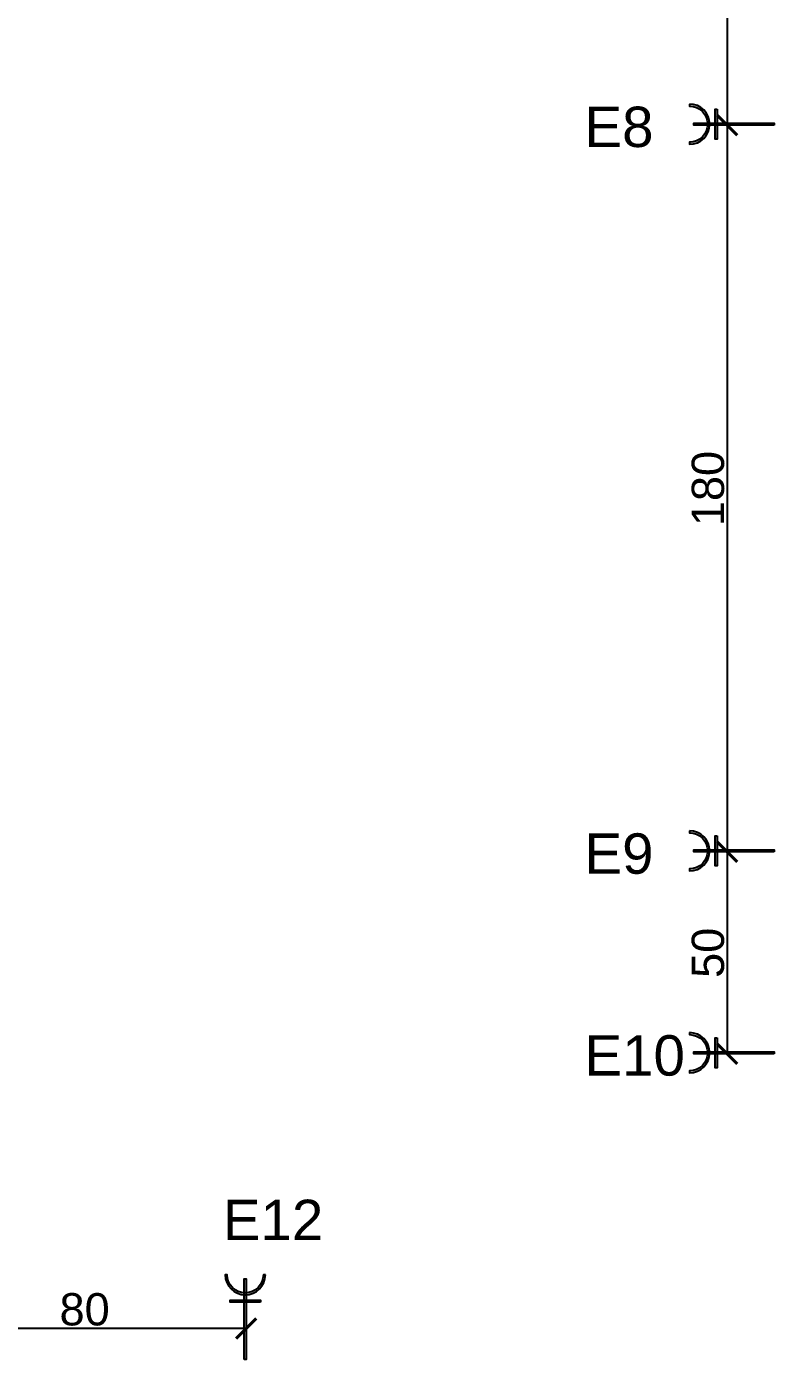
# Model space of a CAD drawing. Header units: millimetres. Extents: x 226371 to 229337, y -157032 to -153287.
# Drawn here: x 228433.8 to 228618.8, y -156668.7 to -156338.6 of the extents above; entities that cross this region are included whole.
import ezdxf

# ---------------------------------------------------------------- set-up
doc = ezdxf.new("R2010")
doc.units = ezdxf.units.MM
doc.layers.add('tesisat elektrik', color=1, linetype='Continuous')
doc.styles.get("Standard").update_dxf_attribs({"font": 'arial.ttf'})
doc.dimstyles.new('ÖLÇÜ', dxfattribs={"dimtxt": 120, "dimasz": 20, "dimexe": 20, "dimexo": 40, "dimtad": 1, "dimdec": 1, "dimtxsty": 'Standard', "dimblk": 'ARCHTICK', "dimcen": 2.5, "dimdle": 20, "dimadec": 0, "dimazin": 0, "dimtfac": 1, "dimtdec": 1, "dimtmove": 0, "dimatfit": 3, "dimldrblk": 'ARCHTICK', "dimfxl": 1, "dimarcsym": 0})

# ---------------------------------------------------------------- blocks, each defined once
blk = doc.blocks.new('_ArchTick')
at = {"color": 0, "linetype": 'ByBlock', "const_width": 0.15}
blk.add_lwpolyline([(-0.5, -0.5), (0.5, 0.5)], dxfattribs=at)
blk = doc.blocks.new('*D6044')
at = {"color": 0, "lineweight": -2, "ltscale": 0.5, "transparency": 16777216}
blk.add_line((228607.1427974649, -156143.024807925), (228607.1427974649, -156363.024807925), dxfattribs=at)
at = {"layer": 'Defpoints', "color": 0, "ltscale": 0.5, "transparency": 16777216}
for p in [(228607.1427974649, -156143.024807925), (228607.1427974649, -156363.024807925), (228607.1427974649, -156363.024807925)]:
    blk.add_point(p, dxfattribs=at)
at = {"color": 0, "lineweight": -2, "ltscale": 0.5, "transparency": 16777216, "xscale": 5, "yscale": 5, "zscale": 5}
for p, rotation in [((228607.1427974649, -156143.024807925), 90), ((228607.1427974649, -156363.024807925), 270)]:
    blk.add_blockref('_ArchTick', p, dxfattribs=dict(at, rotation=rotation))
at = {"color": 0, "ltscale": 0.5, "transparency": 16777216, "insert": (228602.4332135632, -156253.0248079249), "char_height": 8, "attachment_point": 5, "rotation": 90}
blk.add_mtext('220', dxfattribs=at)
blk = doc.blocks.new('A$C1AC03E20')
at = {"layer": 'tesisat elektrik'}
h = blk.add_hatch(color=1, dxfattribs=at)
edge = h.paths.add_edge_path()
edge.add_line((2.563369343988597e-05, 1.446479473088402e-05), (2.563369343988597e-05, 0.6220944647939177))
edge.add_ellipse((2.563369343988597e-05, 6.220814464790237), major_axis=(-3.958892877961411, 3.958892877961411), ratio=0.9999999999999413, start_angle=134.9999999999983, end_angle=314.9999999999983)
edge.add_line((2.563369343988597e-05, 11.81953446478474), (2.563369343988597e-05, 12.44161446478392))
edge.add_ellipse((2.563369343988597e-05, 6.220814464790237), major_axis=(-4.398769864401324, -4.398769864401324), ratio=0.9999999999999127, start_angle=45.0000000000025, end_angle=225.0000000000025, ccw=False)
for points in [[(8.489370694664103, 1.555214464793607), (7.867290694666735, 1.555214464793607), (7.867290694666735, 10.88641446478505), (8.489370694664103, 10.88641446478505)], [(26.20741351787728, 6.531854464788921), (26.20741351787728, 5.909774464789734), (1.324213517902535, 5.909774464789734), (1.324213517902535, 6.531854464788921)]]:
    blk.add_hatch(color=1, dxfattribs=at).paths.add_polyline_path(points)
at = {"layer": 'tesisat elektrik', "color": 1}
blk.add_lwpolyline([(2.563369343988597e-05, 12.44161446478392), (2.563369343988597e-05, 11.81953446478474, -0.9999999999999944), (2.563369343988597e-05, 0.6220944647939177), (2.563369343988597e-05, 1.446479473088402e-05, 0.9999999999999944)], format="xyb", close=True, dxfattribs=at)
for points in [[(8.489370694664103, 10.88641446478505), (8.489370694664103, 1.555214464793607), (7.867290694666735, 1.555214464793607), (7.867290694666735, 10.88641446478505)], [(26.20741351787728, 5.909774464789734), (1.324213517902535, 5.909774464789734), (1.324213517902535, 6.531854464788921), (26.20741351787728, 6.531854464788921)]]:
    blk.add_lwpolyline(points, close=True, dxfattribs=at)
blk = doc.blocks.new('*D6045')
at = {"color": 0, "lineweight": -2, "ltscale": 0.5, "transparency": 16777216}
blk.add_line((228607.1427974649, -156363.024807925), (228607.1427974649, -156543.024807925), dxfattribs=at)
at = {"layer": 'Defpoints', "color": 0, "ltscale": 0.5, "transparency": 16777216}
for p in [(228607.1427974649, -156363.024807925), (228607.1427974649, -156543.024807925), (228607.1427974649, -156543.024807925)]:
    blk.add_point(p, dxfattribs=at)
at = {"color": 0, "lineweight": -2, "ltscale": 0.5, "transparency": 16777216, "xscale": 5, "yscale": 5, "zscale": 5}
for p, rotation in [((228607.1427974649, -156363.024807925), 90), ((228607.1427974649, -156543.024807925), 270)]:
    blk.add_blockref('_ArchTick', p, dxfattribs=dict(at, rotation=rotation))
at = {"color": 0, "ltscale": 0.5, "transparency": 16777216, "insert": (228602.4332135632, -156453.0248079249), "char_height": 8, "attachment_point": 5, "rotation": 90}
blk.add_mtext('180', dxfattribs=at)
blk = doc.blocks.new('*D6046')
at = {"color": 0, "lineweight": -2, "ltscale": 0.5, "transparency": 16777216}
blk.add_line((228607.1427974649, -156543.024807925), (228607.1427974649, -156593.024807925), dxfattribs=at)
at = {"layer": 'Defpoints', "color": 0, "ltscale": 0.5, "transparency": 16777216}
for p in [(228607.1427974649, -156543.024807925), (228607.1427974649, -156593.024807925), (228607.1427974649, -156593.024807925)]:
    blk.add_point(p, dxfattribs=at)
at = {"color": 0, "lineweight": -2, "ltscale": 0.5, "transparency": 16777216, "xscale": 5, "yscale": 5, "zscale": 5}
for p, rotation in [((228607.1427974649, -156543.024807925), 90), ((228607.1427974649, -156593.024807925), 270)]:
    blk.add_blockref('_ArchTick', p, dxfattribs=dict(at, rotation=rotation))
at = {"color": 0, "ltscale": 0.5, "transparency": 16777216, "insert": (228602.4332135632, -156568.0248079249), "char_height": 8, "attachment_point": 5, "rotation": 90}
blk.add_mtext('50', dxfattribs=at)
blk = doc.blocks.new('*D6049')
at = {"color": 0, "lineweight": -2, "ltscale": 0.5, "transparency": 16777216}
for p in [(228408.1427974632, -156660.6968567841), (228488.1419796528, -156661.0805300732)]:
    blk.add_line(p, (228408.1427974632, -156661.0805300732), dxfattribs=at)
at = {"layer": 'Defpoints', "color": 0, "ltscale": 0.5, "transparency": 16777216}
for p in [(228408.1427974632, -156660.6968567841), (228408.1427974632, -156661.0805300732), (228488.1419796528, -156661.0805300732)]:
    blk.add_point(p, dxfattribs=at)
at = {"color": 0, "lineweight": -2, "ltscale": 0.5, "transparency": 16777216, "xscale": 5, "yscale": 5, "zscale": 5, "rotation": 180}
blk.add_blockref('_ArchTick', (228408.1427974632, -156661.0805300732), dxfattribs=at)
at = {"color": 0, "lineweight": -2, "ltscale": 0.5, "transparency": 16777216, "xscale": 5, "yscale": 5, "zscale": 5}
blk.add_blockref('_ArchTick', (228488.1419796528, -156661.0805300732), dxfattribs=at)
at = {"color": 0, "ltscale": 0.5, "transparency": 16777216, "insert": (228448.142388558, -156656.3709461714), "char_height": 8, "attachment_point": 5}
blk.add_mtext('80', dxfattribs=at)

msp = doc.modelspace()

# ---------------------------------------------------------------- block references
at = {"layer": 'tesisat elektrik', "linetype": 'Continuous', "lineweight": 5, "xscale": 0.7999999999883585, "yscale": 0.7999999999883585, "zscale": 0.7999999999999972}
for p in [(228597.8513009092, -156367.7526274967), (228597.8513009092, -156547.7526274967), (228597.8513009092, -156597.7526274967)]:
    msp.add_blockref('A$C1AC03E20', p, dxfattribs=at)
at = {"layer": 'tesisat elektrik', "linetype": 'Continuous', "lineweight": 5, "xscale": 0.7999999999883585, "yscale": 0.7999999999883585, "zscale": 0.7999999999999972, "rotation": 270}
msp.add_blockref('A$C1AC03E20', (228482.9173138914, -156647.7504322605, 2.65659696911971e-08), dxfattribs=at)

# ---------------------------------------------------------------- texts
at = {"char_height": 10, "width": 110.8908163830638, "attachment_point": 1}
for s, insert in [('{\\C1;E8}', (228571.8345149019, -156358.436920537)), ('{\\C1;E9}', (228571.8345149019, -156538.436920537)), ('{\\C1;E10}', (228571.8345149019, -156588.436920537)), ('{\\C1;E12}', (228482.3564076583, -156629.1809360188))]:
    msp.add_mtext(s, dxfattribs=dict(at, insert=insert))

# ---------------------------------------------------------------- dimensions: what is measured, and where the dimension line sits
at = {"color": 1, "ltscale": 0.5}
for base, p1, p2, picture, middle in [((228607.1427974649, -156363.024807925), (228607.1427974649, -156143.024807925), (228607.1427974649, -156363.024807925), '*D6044', (228602.4332135632, -156253.0248079249)), ((228607.1427974649, -156543.024807925), (228607.1427974649, -156363.024807925), (228607.1427974649, -156543.024807925), '*D6045', (228602.4332135632, -156453.0248079249)), ((228607.1427974649, -156593.024807925), (228607.1427974649, -156543.024807925), (228607.1427974649, -156593.024807925), '*D6046', (228602.4332135632, -156568.0248079249))]:
    dim = msp.add_linear_dim(base=base, p1=p1, p2=p2, angle=90, dimstyle='ÖLÇÜ', override={"dimtxt": 8, "dimasz": 5, "dimexe": 0, "dimexo": 0, "dimdle": 0, "dimfxl": 20, "dimfxlon": 1, "dimtfill": 0, "dimtfillclr": 7}, dxfattribs=at)
    dim.commit()
    dim.dimension.update_dxf_attribs({"geometry": picture, "text_midpoint": middle})
dim = msp.add_linear_dim(base=(228408.1427974632, -156661.0805300732, 2.65659696911971e-08), p1=(228488.1419796528, -156661.0805300732, 2.65659696911971e-08), p2=(228408.1427974632, -156660.6968567841, 2.65659696911971e-08), dimstyle='ÖLÇÜ', override={"dimtxt": 8, "dimasz": 5, "dimexe": 0, "dimexo": 0, "dimdle": 0, "dimfxl": 20, "dimfxlon": 1, "dimtfill": 0, "dimtfillclr": 7}, dxfattribs=at)
dim.commit()
dim.dimension.update_dxf_attribs({"geometry": '*D6049', "text_midpoint": (228448.142388558, -156656.3709461714, 2.65659696911971e-08)})

doc.saveas('drawing.dxf')
